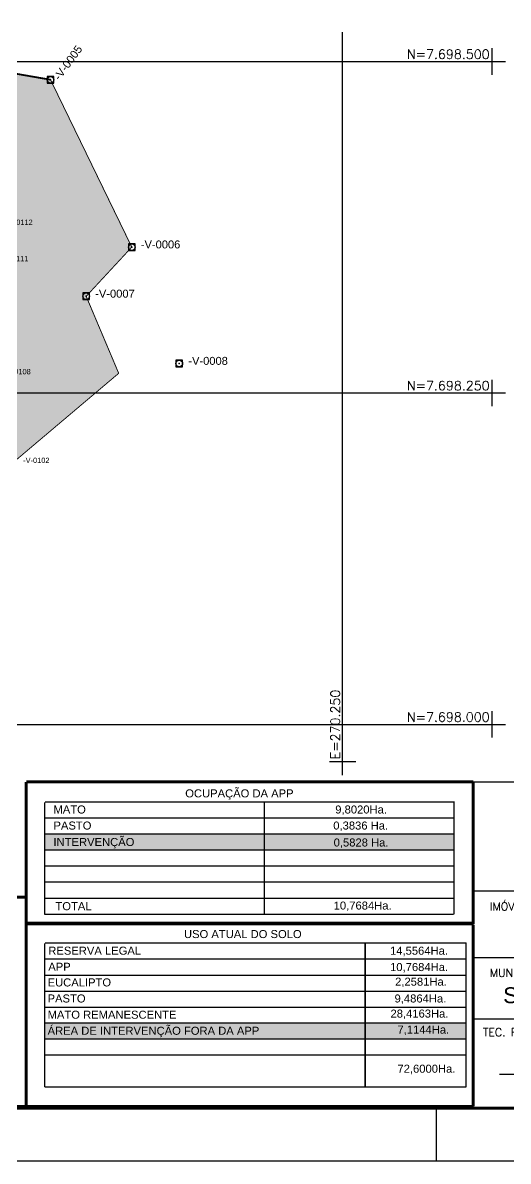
# Model space of a CAD drawing. Extents: x 268713 to 273051, y 7697670 to 7699350.
# Drawn here: x 270009 to 270375, y 7697670 to 7698529 of the extents above; entities that cross this region are included whole.
import ezdxf
from ezdxf.enums import TextEntityAlignment as Align

# ---------------------------------------------------------------- set-up
doc = ezdxf.new("R2010")
doc.units = 0
doc.header["$LTSCALE"] = 40
doc.header["$MEASUREMENT"] = 0
doc.header["$PDMODE"] = 96
doc.header["$PDSIZE"] = 5
doc.linetypes.add('HIDDEN', pattern=[0.375, 0.25, -0.125])
for name, color, linetype in [('01-FOLHA', 1, 'Continuous'), ('05-SELO', 7, 'Continuous'), ('CARIMBO', 7, 'Continuous'), ('GRADE', 7, 'Continuous'), ('GRADE-EIXO', 9, 'Continuous'), ('PRENCHIMENTO', 254, 'Continuous'), ('PT_TIPO-V', 7, 'Continuous')]:
    doc.layers.add(name, color=color, linetype=linetype)
doc.layers.add('pena 02', color=1, linetype='Continuous', lineweight=25)
doc.styles.add('ARIAL', font='arial.ttf')
doc.styles.add('COMPLEX', font='arial.ttf', dxfattribs={"oblique": 9})
doc.styles.add('ROMANS', font='romans.shx')
doc.styles.get("Standard").update_dxf_attribs({"font": 'arial.ttf'})
doc.linetypes.add('CERCA', pattern='A,12.7,-4,["X",Standard,S=2,R=0,X=-2,Y=-1],-4', length=20.7)

# ---------------------------------------------------------------- blocks, each defined once
blk = doc.blocks.new('A2')
at = {"color": 9}
blk.add_line((402, 10), (402, 0), dxfattribs=at)
blk.add_lwpolyline([(0, 0), (0, 420), (594, 420), (594, 0)], close=True, dxfattribs=at)
at = {"color": 7, "const_width": 0.6}
blk.add_lwpolyline([(25, 10), (25, 410), (584, 410), (584, 10)], close=True, dxfattribs=at)
blk = doc.blocks.new('BL-GRADEI')
at = {"layer": 'GRADE', "color": 8}
for p, q in [((0, -2.5), (0, 2.5)), ((-2.5, 0), (2.5, 0))]:
    blk.add_line(p, q, dxfattribs=at)
at = {"layer": 'GRADE', "color": 8, "style": 'ROMANS'}
blk.add_attdef('E-N', (0.5, 0.5), '', height=1.75, dxfattribs=at)
blk = doc.blocks.new('BL-GRADEF')
at = {"layer": 'GRADE', "color": 8}
for p, q in [((0, -2.5), (0, 2.5)), ((-2.5, 0), (2.5, 0))]:
    blk.add_line(p, q, dxfattribs=at)
at = {"layer": 'GRADE', "color": 8, "style": 'ROMANS'}
blk.add_attdef('E-N', text='', height=1.75, dxfattribs=at).set_placement((-0.5, 0.5), align=Align.RIGHT)

msp = doc.modelspace()

# ---------------------------------------------------------------- hatches: boundary and pattern name
at = {"layer": 'PRENCHIMENTO', "linetype": 'Continuous', "ltscale": 50}
h = msp.add_hatch(color=253, dxfattribs=at)
h.dxf.hatch_style = 1
h.paths.add_polyline_path([(270029.66, 7698486.26), (269955.86, 7698499.05), (269885.82, 7698620.66), (269863.42, 7698614.25), (269796.48, 7698488.73), (269814.1, 7698394.77), (269714.67, 7698331.36), (269678.22, 7698354.96), (269669.52, 7698303.56), (269655.25, 7698263.42), (269664.55, 7698259.46), (269681.42, 7698234.83), (269686.27, 7698227.14), (269703.36, 7698222.34), (269718.06, 7698219.8), (269759.79, 7698194.22), (269790.71, 7698164.41), (269818.71, 7698125.1), (269808.43, 7698159.11), (269777.66, 7698215.98), (269775.42, 7698234.58), (269813.97, 7698263.65), (269834.27, 7698266.93), (269880.72, 7698347.26), (269859.56, 7698370.54), (269845.91, 7698402.29), (269860.8, 7698417.97), (269874.53, 7698418.07), (269898.39, 7698460.43), (269896.72, 7698478.97), (269907.12, 7698497.05), (269921.3, 7698502.74), (269945.03, 7698500.34), (269958.4, 7698470.53), (269952.22, 7698454.35), (269959.37, 7698445.27), (269960.05, 7698425.48), (269989.55, 7698377.73), (269986.31, 7698350.3), (269978.74, 7698354.43), (269971.32, 7698283.97), (269988.06, 7698265.09), (269958.88, 7698248.42), (269947.6, 7698227.71), (269956.66, 7698213.07), (269975.58, 7698210.1), (269988.27, 7698213.25), (270002.24, 7698198.17), (270081.11, 7698264.82), (270056.58, 7698322.89), (270090.98, 7698360.01)])
h.paths.add_polyline_path([(269790.71, 7698164.41), (269759.79, 7698194.22), (269718.06, 7698219.8), (269703.36, 7698222.34), (269686.27, 7698227.14), (269681.42, 7698234.83), (269664.55, 7698259.46), (269655.25, 7698263.42), (269647.35, 7698241.22), (269662.42, 7698221.91), (269672.65, 7698203.61), (269698.89, 7698200.56), (269711.07, 7698197.01), (269736.15, 7698183.34), (269767.89, 7698144.75), (269788.63, 7698115.62), (269788.52, 7698102.01), (269818.56, 7698107.14), (269818.71, 7698125.1)])
h = msp.add_hatch(color=253, dxfattribs=at)
h.dxf.hatch_style = 1
h.paths.add_polyline_path([(270190.73, 7697917.43), (270025.5, 7697917.43), (270025.5, 7697905.33), (270190.73, 7697905.33)])
h.paths.add_polyline_path([(270333.99, 7697917.43), (270190.73, 7697917.43), (270190.73, 7697905.33), (270333.99, 7697905.33)])
h = msp.add_hatch(color=253, dxfattribs=at)
h.dxf.hatch_style = 1
h.paths.add_polyline_path([(270267, 7697774.88), (270025.5, 7697774.88), (270025.5, 7697762.78), (270267, 7697762.78)])
h.paths.add_polyline_path([(270343.26, 7697774.88), (270267, 7697774.88), (270267, 7697762.78), (270343.26, 7697762.78)])

# ---------------------------------------------------------------- linework, layer by layer
at = {"ltscale": 50}
for p, q in [((270348.52, 7697956.65), (271048.52, 7697956.65)), ((270348.52, 7697710.47), (270348.52, 7697956.65)), ((270348.52, 7697874.47), (271048.52, 7697874.47)), ((270348.52, 7697824.27), (271048.52, 7697824.27)), ((270348.52, 7697777.92), (271048.52, 7697777.92))]:
    msp.add_line(p, q, dxfattribs=at)
at = {"color": 5, "linetype": 'HIDDEN', "const_width": 1.36}
msp.add_lwpolyline([(270029.66, 7698486.26), (269955.86, 7698499.05), (269653.83, 7699023.5)], dxfattribs=at)
at = {"ltscale": 50}
msp.add_lwpolyline([(270368.34, 7697736.21), (270631, 7697736.21)], dxfattribs=at)
at = {"layer": '01-FOLHA'}
for p, q in [((270025.5, 7697893.22), (270025.5, 7697941.13)), ((270025.6, 7697941.64), (270334.27, 7697941.64)), ((270333.99, 7697941.85), (270333.99, 7697893.22)), ((270025.5, 7697856.91), (270025.5, 7697893.22)), ((270333.99, 7697893.22), (270333.99, 7697856.91)), ((270025.6, 7697835.13), (270343.26, 7697835.13)), ((270025.5, 7697774.88), (270025.5, 7697834.62)), ((270025.5, 7697726.47), (270025.5, 7697774.88))]:
    msp.add_line(p, q, dxfattribs=at)
at = {"layer": '01-FOLHA', "const_width": 2.16}
for points in [[(270011.34, 7697956.65), (270348.52, 7697956.65)], [(270011.34, 7697893.22), (270011.34, 7697956.65)], [(270348.52, 7697956.65), (270348.52, 7697850.14), (270011.34, 7697850.14), (270011.34, 7697893.22)], [(270011.34, 7697774.88), (270011.34, 7697850.14)], [(270011.34, 7697849.38), (270348.52, 7697849.38)], [(270348.52, 7697848.77), (270348.52, 7697773.51)], [(270011.34, 7697711.84), (270011.34, 7697774.88)], [(270348.52, 7697773.51), (270348.52, 7697711.84)], [(270011.34, 7697711.84), (270348.52, 7697711.84)]]:
    msp.add_lwpolyline(points, dxfattribs=at)
at = {"layer": '01-FOLHA'}
for points in [[(270190.73, 7697941.64), (270190.73, 7697893.22)], [(270025.6, 7697929.53), (270334.27, 7697929.53)], [(270025.6, 7697917.43), (270334.27, 7697917.43)], [(270025.6, 7697905.33), (270334.27, 7697905.33)], [(270025.07, 7697893.22), (270333.74, 7697893.22)], [(270190.73, 7697893.22), (270190.73, 7697856.91)], [(270025.07, 7697881.12), (270333.74, 7697881.12)], [(270025.07, 7697869.01), (270333.74, 7697869.01)], [(270025.07, 7697856.91), (270333.74, 7697856.91)], [(270267, 7697774.88), (270267, 7697835.13)], [(270267, 7697835.13), (270267, 7697774.88)], [(270343.26, 7697774.88), (270343.26, 7697835.13)], [(270025.6, 7697823.02), (270343.26, 7697823.02)], [(270025.6, 7697810.92), (270343.26, 7697810.92)], [(270025.6, 7697798.82), (270343.26, 7697798.82)], [(270025.6, 7697786.71), (270343.26, 7697786.71)], [(270025.07, 7697774.88), (270343.26, 7697774.88)], [(270025.07, 7697774.88), (270343.26, 7697774.88)], [(270267, 7697726.47), (270267, 7697774.88)], [(270267, 7697774.88), (270267, 7697726.47)], [(270343.26, 7697726.47), (270343.26, 7697774.88)], [(270025.07, 7697762.78), (270343.26, 7697762.78)], [(270025.07, 7697750.68), (270343.26, 7697750.68)], [(270025.5, 7697750.68), (270343.26, 7697750.68)], [(270025.5, 7697726.47), (270343.26, 7697726.47)]]:
    msp.add_lwpolyline(points, dxfattribs=at)
at = {"layer": '01-FOLHA', "const_width": 2.16}
msp.add_lwpolyline([(269692.34, 7697869.59), (270011.34, 7697869.59), (270011.34, 7697711.84), (269692.34, 7697711.84)], close=True, dxfattribs=at)
at = {"layer": 'GRADE-EIXO', "linetype": 'Continuous', "ltscale": 50}
for p, q in [((270250, 7697971.65), (270250, 7698522.22)), ((268827.52, 7698500), (270362.94, 7698500)), ((268827.52, 7698250), (270362.94, 7698250)), ((268827.52, 7698000), (270362.94, 7698000))]:
    msp.add_line(p, q, dxfattribs=at)
at = {"layer": 'pena 02', "linetype": 'CERCA', "ltscale": 0.05, "const_width": 0.68}
msp.add_lwpolyline([(269913.79, 7698123.43), (270081.11, 7698264.82), (270056.58, 7698322.89), (270090.98, 7698360.01), (270029.66, 7698486.26)], dxfattribs=at)
at = {"layer": 'PT_TIPO-V', "color": 1}
for p in [(270029.66, 7698486.26), (270029.66, 7698486.26), (270090.98, 7698360.01), (270056.58, 7698322.89), (270126.83, 7698272.2)]:
    msp.add_point(p, dxfattribs=at)
at = {"layer": 'PT_TIPO-V'}
for p in [(270090.98, 7698360.01), (270056.58, 7698322.89), (270126.83, 7698272.2)]:
    msp.add_point(p, dxfattribs=at)

# ---------------------------------------------------------------- block references
at = {"ltscale": 50, "xscale": 4, "yscale": 4, "zscale": 4}
msp.add_blockref('A2', (268712.52, 7697670.47), dxfattribs=at)
at = {"layer": 'GRADE-EIXO', "linetype": 'Continuous', "ltscale": 50, "xscale": 4, "yscale": 4, "zscale": 4}
for p, values in [((270362.94, 7698500), {'E-N': 'N=7.698.500'}), ((270362.94, 7698250), {'E-N': 'N=7.698.250'}), ((270362.94, 7698000), {'E-N': 'N=7.698.000'})]:
    msp.add_blockref('BL-GRADEF', p, dxfattribs=at).add_auto_attribs(values)
at = {"layer": 'GRADE-EIXO', "linetype": 'Continuous', "ltscale": 50, "xscale": 4, "yscale": 4, "zscale": 4, "rotation": 90}
msp.add_blockref('BL-GRADEI', (270250, 7697971.65), dxfattribs=at).add_auto_attribs({'E-N': 'E=270.250'})

# ---------------------------------------------------------------- texts
at = {"layer": '05-SELO', "color": 7, "style": 'COMPLEX'}
for s, height, p in [('OCUPAÇÃO DA APP', 6.0519, (270131.29, 7697944.92)), ('MATO', 6.052, (270031.9, 7697932.76)), ('9,8020Ha.', 6.052, (270244.46, 7697932.76)), ('PASTO', 6.052, (270031.9, 7697920.65)), ('  0,3836 Ha.', 6.0519, (270238.27, 7697920.65)), ('INTERVENÇÃO', 6.0519, (270031.9, 7697908.25)), ('  0,5828 Ha.', 6.0519, (270238.56, 7697907.87)), ('TOTAL', 6.052, (270033.38, 7697859.84)), ('10,7684Ha.', 6.052, (270243.27, 7697860.3)), ('USO ATUAL DO SOLO', 6.0519, (270130.35, 7697838.8))]:
    msp.add_text(s, height=height, rotation=360, dxfattribs=at).set_placement(p)
at = {"layer": '05-SELO', "style": 'COMPLEX'}
for s, height, p in [('RESERVA LEGAL', 6.0519, (270028, 7697826.25)), ('14,5564Ha.', 6.052, (270285.78, 7697826.25)), ('APP', 6.052, (270028, 7697814.14)), ('10,7684Ha.', 6.052, (270285.83, 7697813.91)), ('2,2581Ha.', 6.052, (270289.62, 7697802.9)), ('EUCALIPTO', 6.052, (270027.47, 7697802.32)), ('PASTO', 6.052, (270027.47, 7697790.21)), ('9,4864Ha.', 6.052, (270289.2, 7697790.21)), ('MATO REMANESCENTE', 6.0519, (270027.47, 7697777.97)), ('28,4163Ha.', 6.052, (270286.14, 7697778.82)), ('ÁREA DE INTERVENÇÃO FORA DA APP', 6.0519, (270027.47, 7697765.86)), ('7,1144Ha.', 6.052, (270291.38, 7697766.72)), ('72,6000Ha.', 6.052, (270291.38, 7697737.23))]:
    msp.add_text(s, height=height, rotation=360, dxfattribs=at).set_placement(p)
at = {"layer": 'CARIMBO', "style": 'ROMANS'}
for s, p in [('IMÓVEL:', (270361.09, 7697859.68)), ('MUNICIPIO:', (270361.09, 7697809.49)), ('TEC. RESP.:', (270355.9, 7697764.77))]:
    msp.add_text(s, height=6, dxfattribs=at).set_placement(p)
at = {"layer": 'CARIMBO', "color": 1, "linetype": 'HIDDEN', "ltscale": 50, "style": 'ARIAL'}
msp.add_text('SÃO TOMAS DE AQUINO - M.G.', height=12, dxfattribs=at).set_placement((270495.89, 7697795.69), align=Align.MIDDLE)
at = {"layer": 'PT_TIPO-V', "color": 1, "linetype": 'Continuous', "ltscale": 50, "style": 'ARIAL'}
msp.add_text('-V-0005', height=6, rotation=53.8303, dxfattribs=at).set_placement((270036.47, 7698485.27))
at = {"layer": 'PT_TIPO-V', "color": 3, "linetype": 'Continuous', "ltscale": 50, "style": 'ARIAL'}
for s, p in [('-V-0112', (269996.36, 7698376.74)), ('-V-0111', (269993.12, 7698349.31)), ('-V-0108', (269994.87, 7698264.09)), ('-V-0102', (270009.05, 7698197.17))]:
    msp.add_text(s, height=4, dxfattribs=at).set_placement(p)
at = {"layer": 'PT_TIPO-V', "color": 7, "linetype": 'Continuous', "ltscale": 50, "style": 'ARIAL'}
for s, p in [('-V-0006', (270097.79, 7698359.02)), ('-V-0007', (270063.39, 7698321.89)), ('-V-0008', (270133.64, 7698271.2))]:
    msp.add_text(s, height=6, dxfattribs=at).set_placement(p)

doc.saveas('drawing.dxf')
